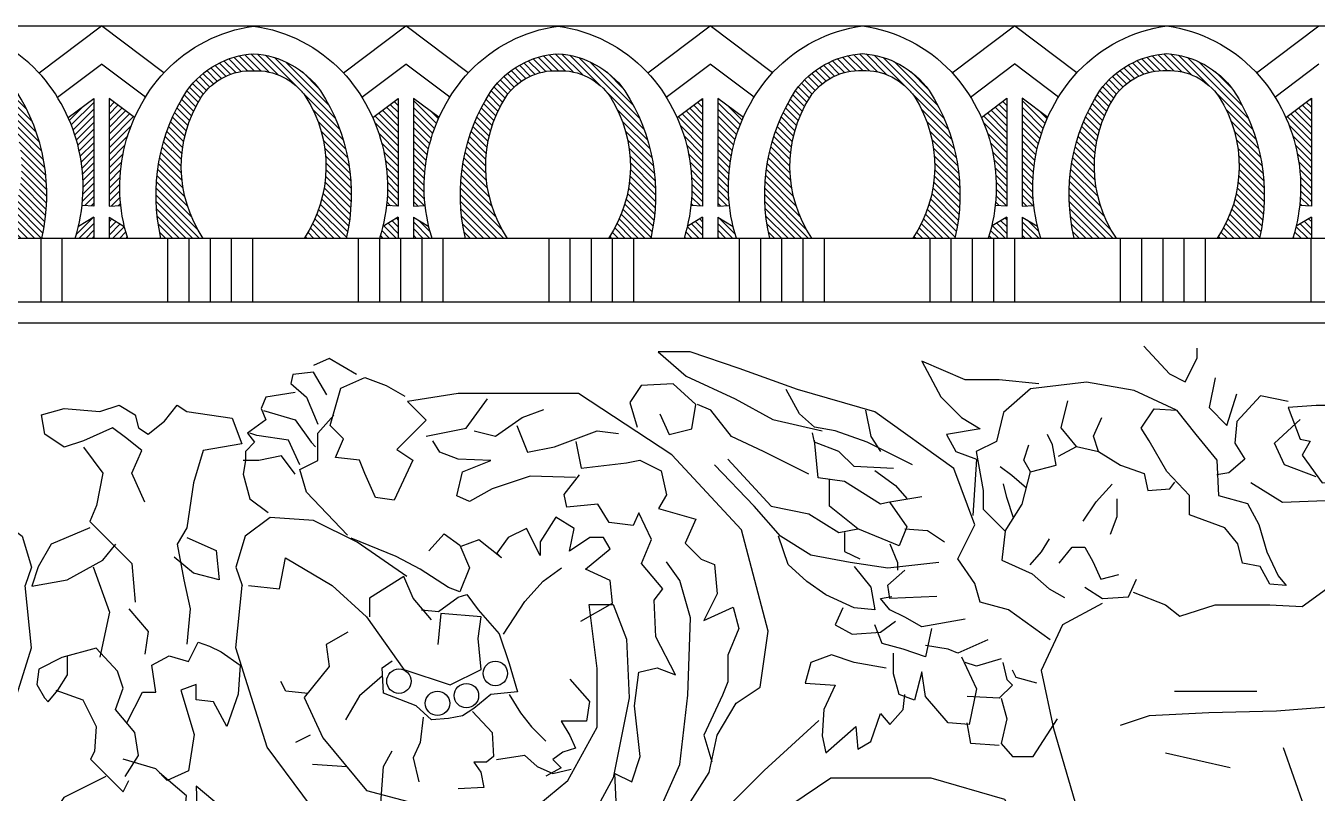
# Model space of a CAD drawing. Extents: x 128 to 2598, y 84 to 3556.
# Drawn here: x 951.5 to 1256, y 2906.6 to 3087.4 of the extents above; entities that cross this region are included whole.
import ezdxf

# ---------------------------------------------------------------- set-up
doc = ezdxf.new("R2010")
doc.units = 0
doc.header["$LTSCALE"] = 10
doc.header["$MEASUREMENT"] = 0
for name, color, linetype in [('3', 3, 'CONTINUOUS'), ('7', 7, 'CONTINUOUS'), ('BH', 3, 'CONTINUOUS')]:
    doc.layers.add(name, color=color, linetype=linetype)
pattern_1 = [(315, (765.8547, 4514.9352), (-0.7930399, -0.7930399), [])]
pattern_2 = [(315, (622.3277, 4514.9137), (-0.7930399, -0.7930399), [])]

msp = doc.modelspace()

# ---------------------------------------------------------------- hatches: boundary and pattern name
at = {"layer": '3'}
h = msp.add_hatch(dxfattribs=at)
h.set_pattern_fill('ANSI31', color=256, scale=8.972222, style=0)
h.set_pattern_definition([(315, (406.9944, 4514.9137), (-0.7930399, -0.7930399), [])])
h.paths.add_polyline_path([(921.53, 3037.31), (911.57, 3037.31, -0.20319), (917.64, 3072.1, -0.224863), (933.41, 3080.83, -0.224863), (949.18, 3072.1, -0.20319), (955.26, 3037.31), (945.3, 3037.31, 0.297247), (945.75, 3070.6, 0.262813), (933.41, 3076.81, 0.262813), (921.07, 3070.6, 0.297247)])
h = msp.add_hatch(dxfattribs=at)
h.set_pattern_fill('ANSI31', color=256, scale=8.972222, style=0)
h.set_pattern_definition([(315, (550.5499, 4514.9137), (-0.7930399, -0.7930399), [])])
h.paths.add_polyline_path([(1027.03, 3037.31), (1017.07, 3037.31, 0.297247), (1017.53, 3070.6, 0.262813), (1005.19, 3076.81, 0.262813), (992.85, 3070.6, 0.297247), (993.31, 3037.31), (983.34, 3037.31, -0.20319), (989.42, 3072.1, -0.224863), (1005.19, 3080.83, -0.224863), (1020.96, 3072.1, -0.20319)])
h = msp.add_hatch(dxfattribs=at)
h.set_pattern_fill('ANSI31', color=256, scale=8.972222, style=0)
h.set_pattern_definition([(315, (694.077, 4514.9352), (-0.7930399, -0.7930399), [])])
h.paths.add_polyline_path([(1170.56, 3037.33), (1160.6, 3037.33, 0.297247), (1161.06, 3070.62, 0.262813), (1148.72, 3076.83, 0.262813), (1136.38, 3070.62, 0.297247), (1136.83, 3037.33), (1126.87, 3037.33, -0.20319), (1132.94, 3072.12, -0.224863), (1148.72, 3080.85, -0.224863), (1164.49, 3072.12, -0.20319)])
h = msp.add_hatch(dxfattribs=at)
h.set_pattern_fill('ANSI31', color=256, scale=8.972222, style=0)
h.set_pattern_definition([(225, (1459.8287, 4514.9137), (0.7930399, -0.7930399), [])])
h.paths.add_polyline_path([(971.09, 3037.31), (975.49, 3037.31, -0.018345), (974.7, 3040.14), (971.09, 3042.3)])
h.paths.add_polyline_path([(971.09, 3044.91), (973.86, 3045.06, -0.133078), (977.12, 3065.76), (971.09, 3070.3)])
h.paths.add_polyline_path([(964.74, 3045.06), (967.51, 3044.91), (967.51, 3070.3), (961.48, 3065.76, -0.133078)])
h.paths.add_polyline_path([(967.51, 3037.31), (967.51, 3042.3), (963.9, 3040.14, -0.018345), (963.11, 3037.31)])
h = msp.add_hatch(dxfattribs=at)
h.set_pattern_fill('ANSI31', color=256, scale=8.972222, style=0)
h.set_pattern_definition(pattern_2)
h.paths.add_polyline_path([(1039.28, 3037.31), (1034.89, 3037.31, 0.018345), (1035.67, 3040.14), (1039.28, 3042.3)])
h.paths.add_polyline_path([(1039.28, 3044.91), (1036.52, 3045.06, 0.133078), (1033.26, 3065.76), (1039.28, 3070.3)])
h.paths.add_polyline_path([(1045.63, 3045.06), (1042.87, 3044.91), (1042.87, 3070.3), (1048.9, 3065.76, 0.133078)])
h.paths.add_polyline_path([(1042.87, 3037.31), (1042.87, 3042.3), (1046.48, 3040.14, 0.018345), (1047.26, 3037.31)])
h = msp.add_hatch(dxfattribs=at)
h.set_pattern_fill('ANSI31', color=256, scale=8.972222, style=0)
h.set_pattern_definition(pattern_2)
h.paths.add_polyline_path([(1111.06, 3037.31), (1106.67, 3037.31, 0.018345), (1107.45, 3040.14), (1111.06, 3042.3)])
h.paths.add_polyline_path([(1111.06, 3044.91), (1108.3, 3045.06, 0.133078), (1105.04, 3065.76), (1111.06, 3070.3)])
h.paths.add_polyline_path([(1117.41, 3045.06), (1114.65, 3044.91), (1114.65, 3070.3), (1120.67, 3065.76, 0.133078)])
h.paths.add_polyline_path([(1114.65, 3037.31), (1114.65, 3042.3), (1118.26, 3040.14, 0.018345), (1119.04, 3037.31)])
h = msp.add_hatch(dxfattribs=at)
h.set_pattern_fill('ANSI31', color=256, scale=8.972222, style=0)
h.set_pattern_definition(pattern_1)
h.paths.add_polyline_path([(1182.81, 3037.33), (1178.42, 3037.33, 0.018345), (1179.2, 3040.16), (1182.81, 3042.32)])
h.paths.add_polyline_path([(1182.81, 3044.93), (1180.05, 3045.08, 0.133078), (1176.79, 3065.79), (1182.81, 3070.32)])
h.paths.add_polyline_path([(1189.16, 3045.08), (1186.4, 3044.93), (1186.4, 3070.32), (1192.42, 3065.79, 0.133078)])
h.paths.add_polyline_path([(1186.4, 3037.33), (1186.4, 3042.32), (1190.01, 3040.16, 0.018345), (1190.79, 3037.33)])
h = msp.add_hatch(dxfattribs=at)
h.set_pattern_fill('ANSI31', color=256, scale=8.972222, style=0)
h.set_pattern_definition(pattern_1)
h.paths.add_polyline_path([(1254.59, 3037.33), (1250.2, 3037.33, 0.018345), (1250.98, 3040.16), (1254.59, 3042.32)])
h.paths.add_polyline_path([(1254.59, 3044.93), (1251.83, 3045.08, 0.133078), (1248.56, 3065.79), (1254.59, 3070.32)])
h.paths.add_polyline_path([(1260.94, 3045.08), (1258.18, 3044.93), (1258.18, 3070.32), (1264.2, 3065.79, 0.133078)])
h.paths.add_polyline_path([(1258.18, 3037.33), (1258.18, 3042.32), (1261.79, 3040.16, 0.018345), (1262.57, 3037.33)])
at = {"layer": 'BH'}
h = msp.add_hatch(dxfattribs=at)
h.set_pattern_fill('ANSI31', color=256, scale=8.972222, style=0)
h.set_pattern_definition(pattern_2)
h.paths.add_polyline_path([(1098.81, 3037.31), (1088.85, 3037.31, 0.297247), (1089.31, 3070.6, 0.262813), (1076.97, 3076.81, 0.262813), (1064.63, 3070.6, 0.297247), (1065.08, 3037.31), (1055.12, 3037.31, -0.20319), (1061.19, 3072.1, -0.224863), (1076.97, 3080.83, -0.224863), (1092.74, 3072.1, -0.20319)])
h = msp.add_hatch(dxfattribs=at)
h.set_pattern_fill('ANSI31', color=256, scale=8.972222, style=0)
h.set_pattern_definition(pattern_1)
h.paths.add_polyline_path([(1242.34, 3037.33), (1232.38, 3037.33, 0.297247), (1232.84, 3070.62, 0.262813), (1220.49, 3076.83, 0.262813), (1208.15, 3070.62, 0.297247), (1208.61, 3037.33), (1198.65, 3037.33, -0.20319), (1204.72, 3072.12, -0.224863), (1220.49, 3080.85, -0.224863), (1236.27, 3072.12, -0.20319)])

# ---------------------------------------------------------------- linework, layer by layer
at = {"layer": '3'}
for p, q in [((954.6, 3076.3), (969.3, 3087.37)), ((984, 3076.3), (969.3, 3087.37)), ((1026.38, 3076.3), (1041.08, 3087.37)), ((1055.78, 3076.3), (1041.08, 3087.37)), ((1098.15, 3076.3), (1112.86, 3087.37)), ((1127.56, 3076.3), (1112.86, 3087.37)), ((1169.9, 3076.33), (1184.61, 3087.39)), ((1199.31, 3076.33), (1184.61, 3087.39)), ((1241.68, 3076.33), (1256.38, 3087.39)), ((1174.23, 3070.6), (1184.61, 3078.41)), ((1194.98, 3070.6), (1184.61, 3078.41)), ((1246, 3070.6), (1256.38, 3078.41)), ((958.92, 3070.58), (969.3, 3078.39)), ((979.68, 3070.58), (969.3, 3078.39)), ((1030.7, 3070.58), (1041.08, 3078.39)), ((1051.46, 3070.58), (1041.08, 3078.39)), ((1102.48, 3070.58), (1112.86, 3078.39)), ((1123.23, 3070.58), (1112.86, 3078.39)), ((961.48, 3065.76), (967.51, 3070.3)), ((967.51, 3070.3), (967.51, 3044.91)), ((977.12, 3065.76), (971.09, 3070.3)), ((971.09, 3070.3), (971.09, 3044.91)), ((1033.26, 3065.76), (1039.28, 3070.3)), ((1039.28, 3070.3), (1039.28, 3044.91)), ((1048.9, 3065.76), (1042.87, 3070.3)), ((1042.87, 3070.3), (1042.87, 3044.91)), ((1105.04, 3065.76), (1111.06, 3070.3)), ((1111.06, 3070.3), (1111.06, 3044.91)), ((1120.67, 3065.76), (1114.65, 3070.3)), ((1114.65, 3070.3), (1114.65, 3044.91)), ((1176.79, 3065.79), (1182.81, 3070.32)), ((1182.81, 3070.32), (1182.81, 3044.93)), ((1192.42, 3065.79), (1186.4, 3070.32)), ((1186.4, 3070.32), (1186.4, 3044.93)), ((1248.56, 3065.79), (1254.59, 3070.32)), ((1254.59, 3070.32), (1254.59, 3044.93)), ((967.51, 3044.91), (964.74, 3045.06)), ((971.09, 3044.91), (973.86, 3045.06)), ((1039.28, 3044.91), (1036.52, 3045.06)), ((1042.87, 3044.91), (1045.63, 3045.06)), ((1111.06, 3044.91), (1108.3, 3045.06)), ((1114.65, 3044.91), (1117.41, 3045.06)), ((1182.81, 3044.93), (1180.05, 3045.08)), ((1186.4, 3044.93), (1189.16, 3045.08)), ((1254.59, 3044.93), (1251.83, 3045.08)), ((967.51, 3042.3), (963.9, 3040.14)), ((967.51, 3042.3), (967.51, 3037.31)), ((971.09, 3042.3), (971.09, 3037.31)), ((971.09, 3042.3), (974.7, 3040.14)), ((1039.28, 3042.3), (1035.67, 3040.14)), ((1039.28, 3042.3), (1039.28, 3037.31)), ((1042.87, 3042.3), (1042.87, 3037.31)), ((1042.87, 3042.3), (1046.48, 3040.14)), ((1111.06, 3042.3), (1107.45, 3040.14)), ((1111.06, 3042.3), (1111.06, 3037.31)), ((1114.65, 3042.3), (1118.26, 3040.14)), ((1114.65, 3042.3), (1114.65, 3037.31)), ((1182.81, 3042.32), (1179.2, 3040.16)), ((1182.81, 3042.32), (1182.81, 3037.33)), ((1186.4, 3042.32), (1190.01, 3040.16)), ((1186.4, 3042.32), (1186.4, 3037.33)), ((1254.59, 3042.32), (1250.98, 3040.16)), ((1254.59, 3042.32), (1254.59, 3037.33)), ((490.75, 3022.37), (1454.73, 3022.37))]:
    msp.add_line(p, q, dxfattribs=at)
for points in [[(963.11, 3037.31, 0.269333), (954.33, 3076.59, 0.168546), (933.41, 3087.35, 0.168546), (912.49, 3076.59, 0.269333), (903.71, 3037.31)], [(975.49, 3037.31, -0.269333), (984.27, 3076.59, -0.168546), (1005.19, 3087.35, -0.168546), (1026.11, 3076.59, -0.269333), (1034.89, 3037.31)], [(1047.26, 3037.31, -0.269333), (1056.05, 3076.59, -0.168546), (1076.97, 3087.35, -0.168546), (1097.89, 3076.59, -0.269333), (1106.67, 3037.31)], [(1119.01, 3037.33, -0.269333), (1127.8, 3076.62, -0.168546), (1148.72, 3087.37, -0.168546), (1169.64, 3076.62, -0.269333), (1178.42, 3037.33)], [(1190.79, 3037.33, -0.269333), (1199.57, 3076.62, -0.168546), (1220.49, 3087.37, -0.168546), (1241.42, 3076.62, -0.269333), (1250.2, 3037.33)], [(955.26, 3037.31, 0.20319), (949.18, 3072.1, 0.224863), (933.41, 3080.83, 0.224863), (917.64, 3072.1, 0.20319), (911.57, 3037.31)], [(983.34, 3037.31, -0.20319), (989.42, 3072.1, -0.224863), (1005.19, 3080.83, -0.224863), (1020.96, 3072.1, -0.20319), (1027.03, 3037.31)], [(1055.12, 3037.31, -0.20319), (1061.19, 3072.1, -0.224863), (1076.97, 3080.83, -0.224863), (1092.74, 3072.1, -0.20319), (1098.81, 3037.31)], [(1126.87, 3037.33, -0.20319), (1132.94, 3072.12, -0.224863), (1148.72, 3080.85, -0.224863), (1164.49, 3072.12, -0.20319), (1170.56, 3037.33)], [(1198.65, 3037.33, -0.20319), (1204.72, 3072.12, -0.224863), (1220.49, 3080.85, -0.224863), (1236.27, 3072.12, -0.20319), (1242.34, 3037.33)], [(993.31, 3037.31, -0.297247), (992.85, 3070.6, -0.262813), (1005.19, 3076.81, -0.262813), (1017.53, 3070.6, -0.297247), (1017.07, 3037.31)], [(1065.08, 3037.31, -0.297247), (1064.63, 3070.6, -0.262813), (1076.97, 3076.81, -0.262813), (1089.31, 3070.6, -0.297247), (1088.85, 3037.31)], [(1136.83, 3037.33, -0.297247), (1136.38, 3070.62, -0.262813), (1148.72, 3076.83, -0.262813), (1161.06, 3070.62, -0.297247), (1160.6, 3037.33)], [(1208.61, 3037.33, -0.297247), (1208.15, 3070.62, -0.262813), (1220.49, 3076.83, -0.262813), (1232.84, 3070.62, -0.297247), (1232.38, 3037.33)]]:
    msp.add_lwpolyline(points, format="xyb", dxfattribs=at)
at = {"layer": '7'}
for p, q in [((410.75, 3087.37), (1448.65, 3087.37)), ((470.75, 3037.37), (1452.89, 3037.37)), ((490.75, 3017.37), (1455.4, 3017.37))]:
    msp.add_line(p, q, dxfattribs=at)
at = {"layer": 'BH'}
for p, q in [((954.99, 3037.37), (954.99, 3022.37)), ((959.99, 3037.37), (959.99, 3022.37)), ((984.91, 3037.37), (984.91, 3022.37)), ((989.91, 3037.37), (989.91, 3022.37)), ((994.91, 3037.37), (994.91, 3022.37)), ((999.91, 3037.37), (999.91, 3022.37)), ((1004.91, 3037.37), (1004.91, 3022.37)), ((1029.84, 3037.37), (1029.84, 3022.37)), ((1034.84, 3037.37), (1034.84, 3022.37)), ((1039.84, 3037.37), (1039.84, 3022.37)), ((1044.84, 3037.37), (1044.84, 3022.37)), ((1049.84, 3037.37), (1049.84, 3022.37)), ((1074.76, 3037.37), (1074.76, 3022.37)), ((1079.76, 3037.37), (1079.76, 3022.37)), ((1084.76, 3037.37), (1084.76, 3022.37)), ((1089.76, 3037.37), (1089.76, 3022.37)), ((1094.76, 3037.37), (1094.76, 3022.37)), ((1119.69, 3037.37), (1119.69, 3022.37)), ((1124.69, 3037.37), (1124.69, 3022.37)), ((1129.69, 3037.37), (1129.69, 3022.37)), ((1134.69, 3037.37), (1134.69, 3022.37)), ((1139.69, 3037.37), (1139.69, 3022.37)), ((1164.61, 3037.37), (1164.61, 3022.37)), ((1169.61, 3037.37), (1169.61, 3022.37)), ((1174.61, 3037.37), (1174.61, 3022.37)), ((1179.61, 3037.37), (1179.61, 3022.37)), ((1184.61, 3037.37), (1184.61, 3022.37)), ((1209.54, 3037.37), (1209.54, 3022.37)), ((1214.54, 3037.37), (1214.54, 3022.37)), ((1219.54, 3037.37), (1219.54, 3022.37)), ((1224.54, 3037.37), (1224.54, 3022.37)), ((1229.54, 3037.37), (1229.54, 3022.37)), ((1254.46, 3037.37), (1254.46, 3022.37))]:
    msp.add_line(p, q, dxfattribs=at)
for points in [[(1215.06, 3011.9), (1221.13, 3005.37), (1224.87, 3003.5), (1227.67, 3009.1), (1227.67, 3011.43)], [(1029.43, 3005.25), (1023.02, 3008.99), (1019.28, 3007.38)], [(1190.32, 3003.05), (1180.98, 3003.94), (1172.99, 3003.94), (1162.76, 3008.38), (1167.21, 2999.94), (1172.1, 2995.06), (1176.54, 2992.4), (1168.54, 2991.07), (1170.76, 2987.07), (1175.65, 2985.29), (1174.76, 2971.98)], [(1100.99, 2995.95), (1103.21, 2991.07), (1108.54, 2992.4), (1109.43, 2998.17), (1104.1, 3003.05), (1096.54, 3002.61), (1093.88, 2998.61), (1095.66, 2992.84)], [(1231.88, 3004.43), (1230.48, 2997.43), (1234.68, 2993.24), (1237.02, 3000.7)], [(1268.32, 2996.04), (1281.4, 2995.1), (1289.81, 2994.17), (1293.08, 2997.43), (1289.34, 3001.17), (1281.87, 3003.03), (1273.46, 3003.5), (1265.98, 3003.5), (1261.78, 3003.97), (1258.04, 2997.9), (1255.71, 2997.9), (1249.16, 2997.43), (1251.97, 2989.97), (1254.3, 2989.5), (1252.43, 2986.24), (1257.11, 2979.7), (1262.71, 2980.17), (1267.85, 2986.24), (1272.06, 2985.3), (1277.2, 2987.63), (1278.6, 2993.24), (1277.2, 2995.1)], [(1045.87, 2990.66), (1055.32, 2992.55), (1060.36, 2999.47)], [(1160.54, 2983.96), (1149.88, 2989.29), (1142.32, 2991.95), (1137.43, 2992.84), (1133.88, 2995.95), (1130.77, 3001.72)], [(1249.16, 2998.83), (1242.62, 3000.23), (1237.02, 2994.17), (1236.55, 2989.04), (1238.89, 2985.3), (1235.15, 2982.04), (1232.34, 2981.57)], [(1007.52, 2996.71), (1015, 2994.57), (1018.75, 2989.24), (1019.81, 2988.17)], [(1057.21, 2991.92), (1062.25, 2990.66), (1068.54, 2995.07), (1073.58, 2996.96)], [(1149.43, 2996.84), (1150.76, 2990.62), (1152.99, 2987.07)], [(1199.2, 2988.26), (1195.59, 2992.66), (1197.19, 2999.05)], [(1027.3, 2967.35), (1017.68, 2977.49), (1016.07, 2982.83), (1020.35, 2984.97), (1020.35, 2991.37), (1024.09, 2995.64)], [(1067.28, 2993.18), (1069.8, 2986.89), (1076.1, 2988.15), (1086.18, 2991.92), (1091.22, 2991.29)], [(1204.4, 2987.06), (1203.2, 2990.66), (1205.2, 2995.06)], [(1255.71, 2981.1), (1248.23, 2983.9), (1245.89, 2989.04), (1251.97, 2994.64)], [(1016.07, 2983.9), (1013.4, 2989.77), (1005.92, 2990.84), (1004.32, 2991.37)], [(1156.1, 2983.07), (1146.76, 2983.52), (1143.21, 2987.07), (1137.43, 2989.29), (1136.99, 2991.51)], [(1194.39, 2983.86), (1193.59, 2988.66), (1192.39, 2991.06)], [(1081.05, 2980.94), (1070.41, 2981.28), (1061.43, 2978.29), (1056.11, 2975.3), (1053.12, 2976.63), (1054.45, 2982.27), (1061.1, 2984.93), (1053.45, 2985.26), (1049.13, 2986.92), (1047.47, 2989.58)], [(1081.14, 2989.41), (1082.4, 2983.12), (1093.11, 2984.37), (1096.26, 2985), (1101.29, 2982.49), (1102.55, 2976.83), (1100.66, 2973.68), (1109.48, 2971.16), (1106.96, 2965.5), (1110.74, 2961.73), (1113.89, 2960.47), (1114.52, 2953.55), (1111.37, 2947.26), (1118.3, 2950.4), (1119.56, 2945.37), (1117.04, 2939.08), (1117.04, 2932.79), (1115.78, 2929.64), (1111.37, 2920.21), (1113.26, 2913.92)], [(1162.76, 2976.42), (1154.76, 2975.08), (1152.99, 2974.64), (1144.54, 2979.97), (1138.32, 2980.86), (1137.43, 2989.73)], [(1188.39, 2982.26), (1186.79, 2985.06), (1187.99, 2988.66)], [(1015, 2981.76), (1011.8, 2986.03), (1006.45, 2984.97), (1002.71, 2984.97)], [(1083.04, 2886.62), (1084.71, 2894.26), (1089.69, 2896.26), (1090.69, 2904.56), (1090.36, 2911.2), (1094.35, 2909.21), (1096.34, 2915.19), (1095.01, 2927.14), (1096.01, 2935.11), (1100.33, 2936.11), (1104.66, 2934.45), (1100, 2943.42), (1099.67, 2952.05), (1101.66, 2954.71), (1096.68, 2960.68), (1099, 2966.33), (1096.01, 2972.64), (1094.68, 2969.65), (1089.03, 2970.32), (1086.37, 2974.63), (1079.05, 2973.97), (1078.39, 2976.96), (1082.05, 2981.61)], [(1151.65, 2982.63), (1156.54, 2979.08), (1159.21, 2975.97)], [(1187.39, 2978.47), (1183.99, 2981.46), (1181.19, 2983.46)], [(1155.21, 2975.08), (1159.21, 2969.31), (1157.43, 2964.88), (1147.65, 2968.87), (1140.99, 2974.2), (1140.99, 2980.41)], [(1184.39, 2971.47), (1182.79, 2976.27), (1181.99, 2979.47)], [(1200.81, 2970.63), (1203.85, 2975.18), (1207.64, 2979.34)], [(1263.18, 2979.7), (1259.91, 2975.5), (1247.76, 2975.04), (1240.29, 2979.7)], [(1207.26, 2967.6), (1208.78, 2971.76), (1208.78, 2975.93)], [(1082.34, 2947.07), (1089.82, 2951.34), (1089.29, 2956.68), (1083.41, 2959.35), (1089.29, 2964.15), (1087.68, 2966.82), (1084.48, 2966.82), (1079.67, 2963.62), (1080.74, 2968.95), (1076.46, 2971.62), (1072.72, 2965.75), (1072.72, 2962.55), (1069.51, 2968.95), (1065.24, 2966.82), (1062.57, 2963.08), (1063.63, 2962.01), (1058.29, 2966.28), (1054.02, 2964.68)], [(1158.76, 2968.87), (1164.1, 2968.43), (1168.1, 2965.76)], [(1144.54, 2967.98), (1144.54, 2963.54), (1148.1, 2961.77)], [(1188.29, 2960.39), (1190.95, 2963.43), (1192.84, 2966.46)], [(1155.21, 2965.32), (1156.99, 2960.88), (1156.99, 2959.1)], [(1195.12, 2960.77), (1198.16, 2964.56), (1201.19, 2964.56), (1203.09, 2961.15), (1204.99, 2956.98), (1209.16, 2958.12)], [(1003.95, 2955.46), (1011.28, 2954.73), (1012.74, 2962.04), (1023.73, 2955.46), (1031.78, 2948.14), (1040.57, 2935.71), (1051.56, 2932.05), (1058.88, 2935.71), (1058.15, 2943.02), (1058.88, 2948.14), (1049.36, 2948.87), (1048.63, 2941.56)], [(1064.14, 2944.01), (1069.14, 2951.73), (1073.46, 2956.5), (1077.78, 2959.68)], [(1092.48, 2880.58), (1093.74, 2889.38), (1096.89, 2890.01), (1097.52, 2897.56), (1100.66, 2901.97), (1105.7, 2913.29), (1107.59, 2929.64), (1108.22, 2947.89), (1105.7, 2956.7), (1102.55, 2961.1)], [(1146.76, 2959.99), (1150.76, 2955.11), (1151.65, 2949.78)], [(1047.17, 2947.41), (1042.77, 2952.53), (1040.57, 2957.65), (1032.52, 2952.53), (1032.52, 2948.14)], [(1166.32, 2952.89), (1155.21, 2952.45), (1154.76, 2955.55), (1158.76, 2959.1)], [(1201.19, 2955.09), (1205.37, 2952.43), (1211.44, 2952.81), (1213.34, 2956.98)], [(1044.81, 2949.73), (1048.8, 2949.39), (1053.45, 2952.71), (1055.45, 2953.38), (1058.11, 2949.73), (1063.09, 2944.08), (1065.42, 2937.11), (1067.42, 2930.46), (1061.1, 2929.8), (1057.11, 2926.48), (1054.45, 2924.82), (1051.12, 2924.15), (1047.13, 2923.82), (1043.48, 2927.14), (1035.83, 2930.13), (1035.5, 2936.11), (1037.82, 2937.77)], [(1172.99, 2947.56), (1162.76, 2945.79), (1158.76, 2948.01), (1155.21, 2949.78), (1152.99, 2952.45), (1155.65, 2952.89)], [(975.75, 2950.02), (980.32, 2944.68), (979.56, 2939.35)], [(1027.39, 2944.48), (1022.26, 2941.56), (1023, 2936.44), (1017.14, 2929.12), (1021.53, 2919.61), (1031.78, 2907.18), (1042.77, 2904.25), (1052.29, 2902.79)], [(1164.99, 2945.34), (1163.65, 2938.68), (1158.32, 2940.46), (1153.43, 2941.79), (1151.65, 2946.23)], [(1178.32, 2942.68), (1171.21, 2939.57), (1168.99, 2940.46), (1163.65, 2941.35)], [(974.88, 2910.47), (978.05, 2915.45), (977.14, 2920.87), (972.62, 2926.3), (974.43, 2931.27), (973.07, 2935.34), (968.09, 2940.76), (959.95, 2938.5), (954.52, 2935.79), (954.06, 2932.17), (955.87, 2929.01), (956.78, 2928.1), (959.04, 2930.82), (961.3, 2934.43), (961.3, 2938.95)], [(1154.32, 2936.02), (1146.76, 2937.35), (1141.43, 2939.13), (1136.54, 2937.35), (1135.21, 2932.47), (1142.32, 2932.03), (1139.65, 2926.26), (1139.21, 2920.04), (1140.1, 2916.05), (1147.21, 2922.26), (1147.65, 2916.93), (1150.76, 2918.71), (1152.99, 2925.37), (1155.21, 2922.7), (1158.32, 2926.26), (1158.76, 2929.81)], [(1181.43, 2938.24), (1175.65, 2936.47), (1172.99, 2937.35)], [(1181.87, 2937.35), (1182.76, 2933.36), (1184.1, 2932.03), (1180.98, 2928.92), (1173.43, 2929.36)], [(1189.87, 2932.47), (1184.98, 2933.8), (1184.1, 2935.58)], [(1017.95, 2930.03), (1012.76, 2930.61), (1011.61, 2932.91)], [(1035.5, 2934.12), (1030.18, 2929.47), (1026.85, 2923.82)], [(1079.72, 2933.45), (1084.37, 2928.14), (1083.71, 2923.49), (1077.72, 2923.49), (1079.72, 2920.17), (1081.05, 2917.18), (1078.06, 2916.18), (1075.73, 2914.52), (1077.72, 2912.53), (1074.07, 2910.54)], [(1065.42, 2929.8), (1068.08, 2925.48), (1070.74, 2922.16), (1074.07, 2918.84)], [(1241.71, 2930.5), (1222.3, 2930.5)], [(1045.14, 2924.49), (1044.47, 2918.51), (1042.81, 2914.85), (1044.14, 2909.21)], [(1056.78, 2925.81), (1061.43, 2920.83), (1061.76, 2915.19), (1060.1, 2913.86), (1057.11, 2913.86), (1058.77, 2911.53), (1059.44, 2907.88), (1053.45, 2907.55)], [(1018.53, 2920.23), (1015.07, 2918.5)], [(1247.95, 2917.34), (1252.81, 2903.49), (1252.81, 2888.25), (1250.72, 2879.25)], [(1035.16, 2904.23), (1035.83, 2912.86), (1037.82, 2916.51)], [(1062.43, 2914.52), (1069.08, 2915.52), (1072.07, 2912.86), (1075.73, 2911.2), (1080.05, 2912.2)], [(1235.47, 2912.49), (1220.22, 2915.95)], [(1027.19, 2912.74), (1019.11, 2913.31)]]:
    msp.add_lwpolyline(points, dxfattribs=at)
at = {"layer": 'BH', "color": 7}
for points in [[(1192.98, 2942.68), (1183.21, 2949.78), (1176.54, 2951.56), (1175.21, 2956), (1171.21, 2961.77), (1175.21, 2969.76), (1170.32, 2983.07), (1151.65, 2996.39), (1133.43, 3001.72), (1119.65, 3006.6), (1108.1, 3010.6), (1100.54, 3010.6), (1107.21, 3004.83), (1118.77, 2999.5), (1127.65, 2994.62), (1139.21, 2991.95)], [(1022.49, 3000.45), (1019.28, 3005.78), (1014.47, 3005.25), (1013.94, 3003.11), (1017.68, 2999.91), (1020.35, 2993.51)], [(1108.22, 2904.48), (1112.63, 2911.4), (1114.52, 2920.21), (1118.93, 2927.76), (1124.6, 2931.53), (1126.49, 2944.74), (1120.19, 2968.65), (1103.81, 2986.26), (1081.77, 3000.73), (1053.43, 3000.73), (1041.46, 2998.84), (1045.87, 2994.44), (1042.09, 2990.66), (1038.94, 2987.52), (1042.72, 2985), (1038.31, 2975.57), (1033.9, 2976.2), (1031.38, 2981.86), (1030.12, 2985), (1024.46, 2985.63), (1026.35, 2990.04), (1023.2, 2993.18), (1025.72, 3001.99), (1031.38, 3004.5), (1036.42, 3002.62), (1040.83, 3000.1)], [(1222.82, 2996.78), (1212.8, 3001.45), (1201.6, 3003.45), (1188.39, 3001.85), (1181.99, 2996.25), (1180.39, 2989.46), (1175.58, 2987.06), (1177.18, 2977.87), (1177.18, 2973.47), (1182.39, 2968.27), (1181.59, 2961.48), (1188.79, 2958.28), (1192.79, 2954.68), (1196.39, 2952.68)], [(1015, 3000.98), (1008.06, 2999.91), (1006.99, 2997.24), (1008.06, 2994.57), (1003.78, 2991.37), (1005.39, 2989.24), (1003.25, 2987.1), (1003.25, 2984.97), (1002.71, 2981.76), (1004.32, 2975.89), (1008.59, 2972.69)], [(979.56, 2975.15), (976.51, 2982), (978.8, 2987.33), (974.99, 2990.38), (971.94, 2992.67), (965.07, 2989.62), (960.5, 2988.1), (955.92, 2991.14), (955.16, 2995.71), (960.5, 2997.23), (968.89, 2996.47), (973.46, 2998), (977.27, 2995.71), (978.04, 2992.67), (980.32, 2991.14), (984.14, 2994.19), (987.19, 2998), (989.47, 2996.47), (1000.15, 2994.95), (1002.44, 2988.86), (993.29, 2987.33), (991, 2979.72), (989.47, 2969.06), (987.19, 2965.25), (988.71, 2956.87), (990.24, 2950.02), (989.47, 2941.64)], [(1136.1, 2981.74), (1125.43, 2987.07), (1117.88, 2990.62), (1112.99, 2996.84), (1109.88, 2998.17)], [(1220.55, 2982.38), (1216.37, 2989.58), (1214.47, 2992.61), (1217.51, 2997.16), (1222.82, 2996.78), (1227.38, 2991.09), (1232.31, 2985.03), (1232.69, 2976.69), (1239.52, 2974.8), (1242.18, 2969.87), (1244.07, 2963.43), (1246.73, 2957.74), (1248.63, 2955.47), (1244.83, 2955.85), (1242.56, 2960.01), (1238.38, 2960.77), (1237.24, 2965.32), (1234.21, 2969.11), (1225.86, 2972.14), (1225.86, 2976.69), (1220.55, 2982.38)], [(965.07, 2988.1), (969.65, 2982), (968.12, 2974.39), (966.6, 2970.58), (976.51, 2960.68), (977.27, 2951.54)], [(1194.95, 2985.96), (1199.2, 2988.26), (1204.4, 2987.06), (1209.6, 2983.86), (1215.2, 2981.86), (1216, 2977.87), (1221.21, 2978.27), (1222.41, 2979.87)], [(1116.99, 2985.29), (1127.21, 2974.2), (1136.1, 2972.42), (1143.21, 2967.98), (1147.65, 2968.87)], [(1166.76, 2960.88), (1154.76, 2959.55), (1145.88, 2960.88), (1136.54, 2962.66), (1129.43, 2967.09), (1123.21, 2974.2), (1113.88, 2983.96)], [(1182.39, 2968.27), (1186.39, 2974.67), (1188.39, 2982.26), (1194.39, 2983.86)], [(1302.89, 2977.07), (1298.34, 2974.04), (1292.64, 2966.08), (1283.54, 2949.4), (1278.23, 2937.27), (1266.84, 2930.07), (1261.53, 2927.04), (1246.35, 2925.9), (1230.41, 2925.52), (1216.37, 2924.77), (1209.54, 2922.49)], [(912.53, 2957.65), (924.25, 2965.7), (934.5, 2970.82), (944.75, 2971.55), (950.61, 2967.16), (952.81, 2959.85), (951.34, 2955.46)], [(966.6, 2969.06), (957.45, 2965.25), (954.4, 2959.92), (952.87, 2955.35), (961.26, 2956.87), (969.65, 2961.44), (972.7, 2965.25)], [(1041.31, 2957.65), (1029.59, 2965.7), (1019.33, 2970.82), (1009.08, 2971.55), (1003.22, 2967.16), (1001.02, 2959.85), (1002.49, 2955.46)], [(989.47, 2966.77), (996.34, 2963.72), (997.1, 2956.87), (991, 2958.39), (986.42, 2962.2)], [(1046.47, 2963.67), (1050.13, 2967.66), (1053.78, 2965), (1056.11, 2959.69), (1053.78, 2954.04), (1051.12, 2955.04), (1044.47, 2959.36), (1038.82, 2962.35), (1028.18, 2966.66)], [(1151.65, 2949.78), (1146.76, 2950.23), (1140.1, 2953.33), (1135.65, 2956.44), (1131.21, 2960.44), (1128.99, 2967.09)], [(967.36, 2959.92), (971.17, 2949.25), (968.89, 2938.59)], [(1212.58, 2953.95), (1220.17, 2950.92), (1223.58, 2948.26), (1231.93, 2950.92), (1244.83, 2950.92), (1252.42, 2950.54), (1266.46, 2960.77)], [(951.34, 2854.51), (941.82, 2862.55), (946.95, 2866.21), (951.34, 2872.06), (946.95, 2877.92), (940.36, 2876.45), (943.29, 2883.77), (935.96, 2883.77), (931.57, 2881.57), (924.25, 2885.96), (918.39, 2875.72), (927.91, 2872.06), (922.05, 2867.67), (928.64, 2861.82), (931.57, 2861.09), (920.58, 2861.09), (913.99, 2868.41), (917.65, 2880.84), (928.64, 2894.74), (945.48, 2917.42), (952.81, 2940.83), (951.34, 2955.46)], [(1002.49, 2854.51), (1012.01, 2862.55), (1006.88, 2866.21), (1002.49, 2872.06), (1006.88, 2877.92), (1013.48, 2876.45), (1010.55, 2883.77), (1017.87, 2883.77), (1022.26, 2881.57), (1029.59, 2885.96), (1035.45, 2875.72), (1025.93, 2872.06), (1031.78, 2867.67), (1025.19, 2861.82), (1022.26, 2861.09), (1033.25, 2861.09), (1039.84, 2868.41), (1036.18, 2880.84), (1025.19, 2894.74), (1008.35, 2917.42), (1001.02, 2940.83), (1002.49, 2955.46)], [(1036.42, 2896.3), (1042.72, 2893.16), (1052.17, 2895.05), (1067.91, 2900.08), (1079.25, 2909.51), (1086.18, 2922.1), (1086.18, 2935.94), (1084.29, 2951.03), (1089.96, 2951.03), (1093.11, 2942.86), (1093.74, 2929.02), (1089.96, 2910.14), (1082.4, 2896.3), (1069.8, 2890.01), (1050.91, 2887.5), (1038.94, 2888.75)], [(1205.29, 2951.28), (1195.94, 2946.25), (1190.91, 2935.48), (1193.78, 2921.83), (1198.82, 2904.6), (1200.97, 2897.41), (1208.16, 2890.95), (1213.2, 2885.92), (1210.32, 2879.46), (1211.76, 2870.12), (1211.76, 2865.81)], [(1144.1, 2950.23), (1142.32, 2946.23), (1146.32, 2944.01), (1152.99, 2944.46), (1156.54, 2947.12)], [(975.33, 2923.13), (978.95, 2930.36), (982.12, 2930.36), (981.22, 2936.69), (985.29, 2938.95), (989.82, 2937.6), (992.08, 2942.12), (994.79, 2941.21), (997.51, 2939.86), (1002.03, 2936.69), (1001.58, 2929.91), (998.87, 2922.23), (995.7, 2928.1), (991.63, 2928.56), (991.63, 2932.17), (988.01, 2930.82), (991.17, 2920.42), (989.82, 2911.83), (984.84, 2909.57), (982.12, 2912.28), (974.43, 2914.54)], [(1172.1, 2938.68), (1175.65, 2931.14), (1173.87, 2922.7), (1168.99, 2923.15), (1163.65, 2929.36), (1162.76, 2935.13), (1160.99, 2928.48), (1157.43, 2929.81), (1156.1, 2934.69), (1156.1, 2939.57)], [(958.59, 2930.82), (964.92, 2928.56), (968.09, 2922.23), (967.64, 2916.35), (966.73, 2914.54), (974.43, 2906.86), (975.79, 2909.57)], [(1181.43, 2928.92), (1182.76, 2924.04), (1181.43, 2918.27), (1184.1, 2915.16), (1188.98, 2915.16), (1194.76, 2924.04)], [(1138.48, 2923.65), (1125.57, 2911.88), (1109.86, 2896.19), (1102.01, 2879.94), (1095.84, 2862.57), (1096.96, 2850.24)], [(1180.98, 2917.82), (1174.32, 2918.27), (1173.43, 2923.15)], [(970.36, 2910.47), (960.4, 2905.5), (957.68, 2901.43), (959.49, 2890.13), (969, 2883.35), (973.07, 2886.07), (975.79, 2891.94), (980.76, 2885.61), (986.65, 2883.8), (992.98, 2884.26), (995.7, 2890.59), (1001.13, 2895.56), (997.51, 2903.24), (991.63, 2908.21), (992.08, 2894.2), (986.65, 2896.91), (988.91, 2901.43), (989.36, 2905.95), (983.03, 2911.38)], [(1100.89, 2844.08), (1102.01, 2865.93), (1110.42, 2886.67), (1125.57, 2899.56), (1141.28, 2910.2), (1164.84, 2910.2), (1182.24, 2905.16), (1191.77, 2887.23), (1194.58, 2867.62), (1185.04, 2849.12), (1165.97, 2838.48), (1150.26, 2837.36), (1142.96, 2840.72)]]:
    msp.add_lwpolyline(points, dxfattribs=at)
at = {"layer": 'BH'}
for centre in [(1039.45, 2932.95), (1062.19, 2934.77), (1055.37, 2929.54), (1048.54, 2927.73)]:
    msp.add_circle(centre, 2.88, dxfattribs=at)

doc.saveas('drawing.dxf')
